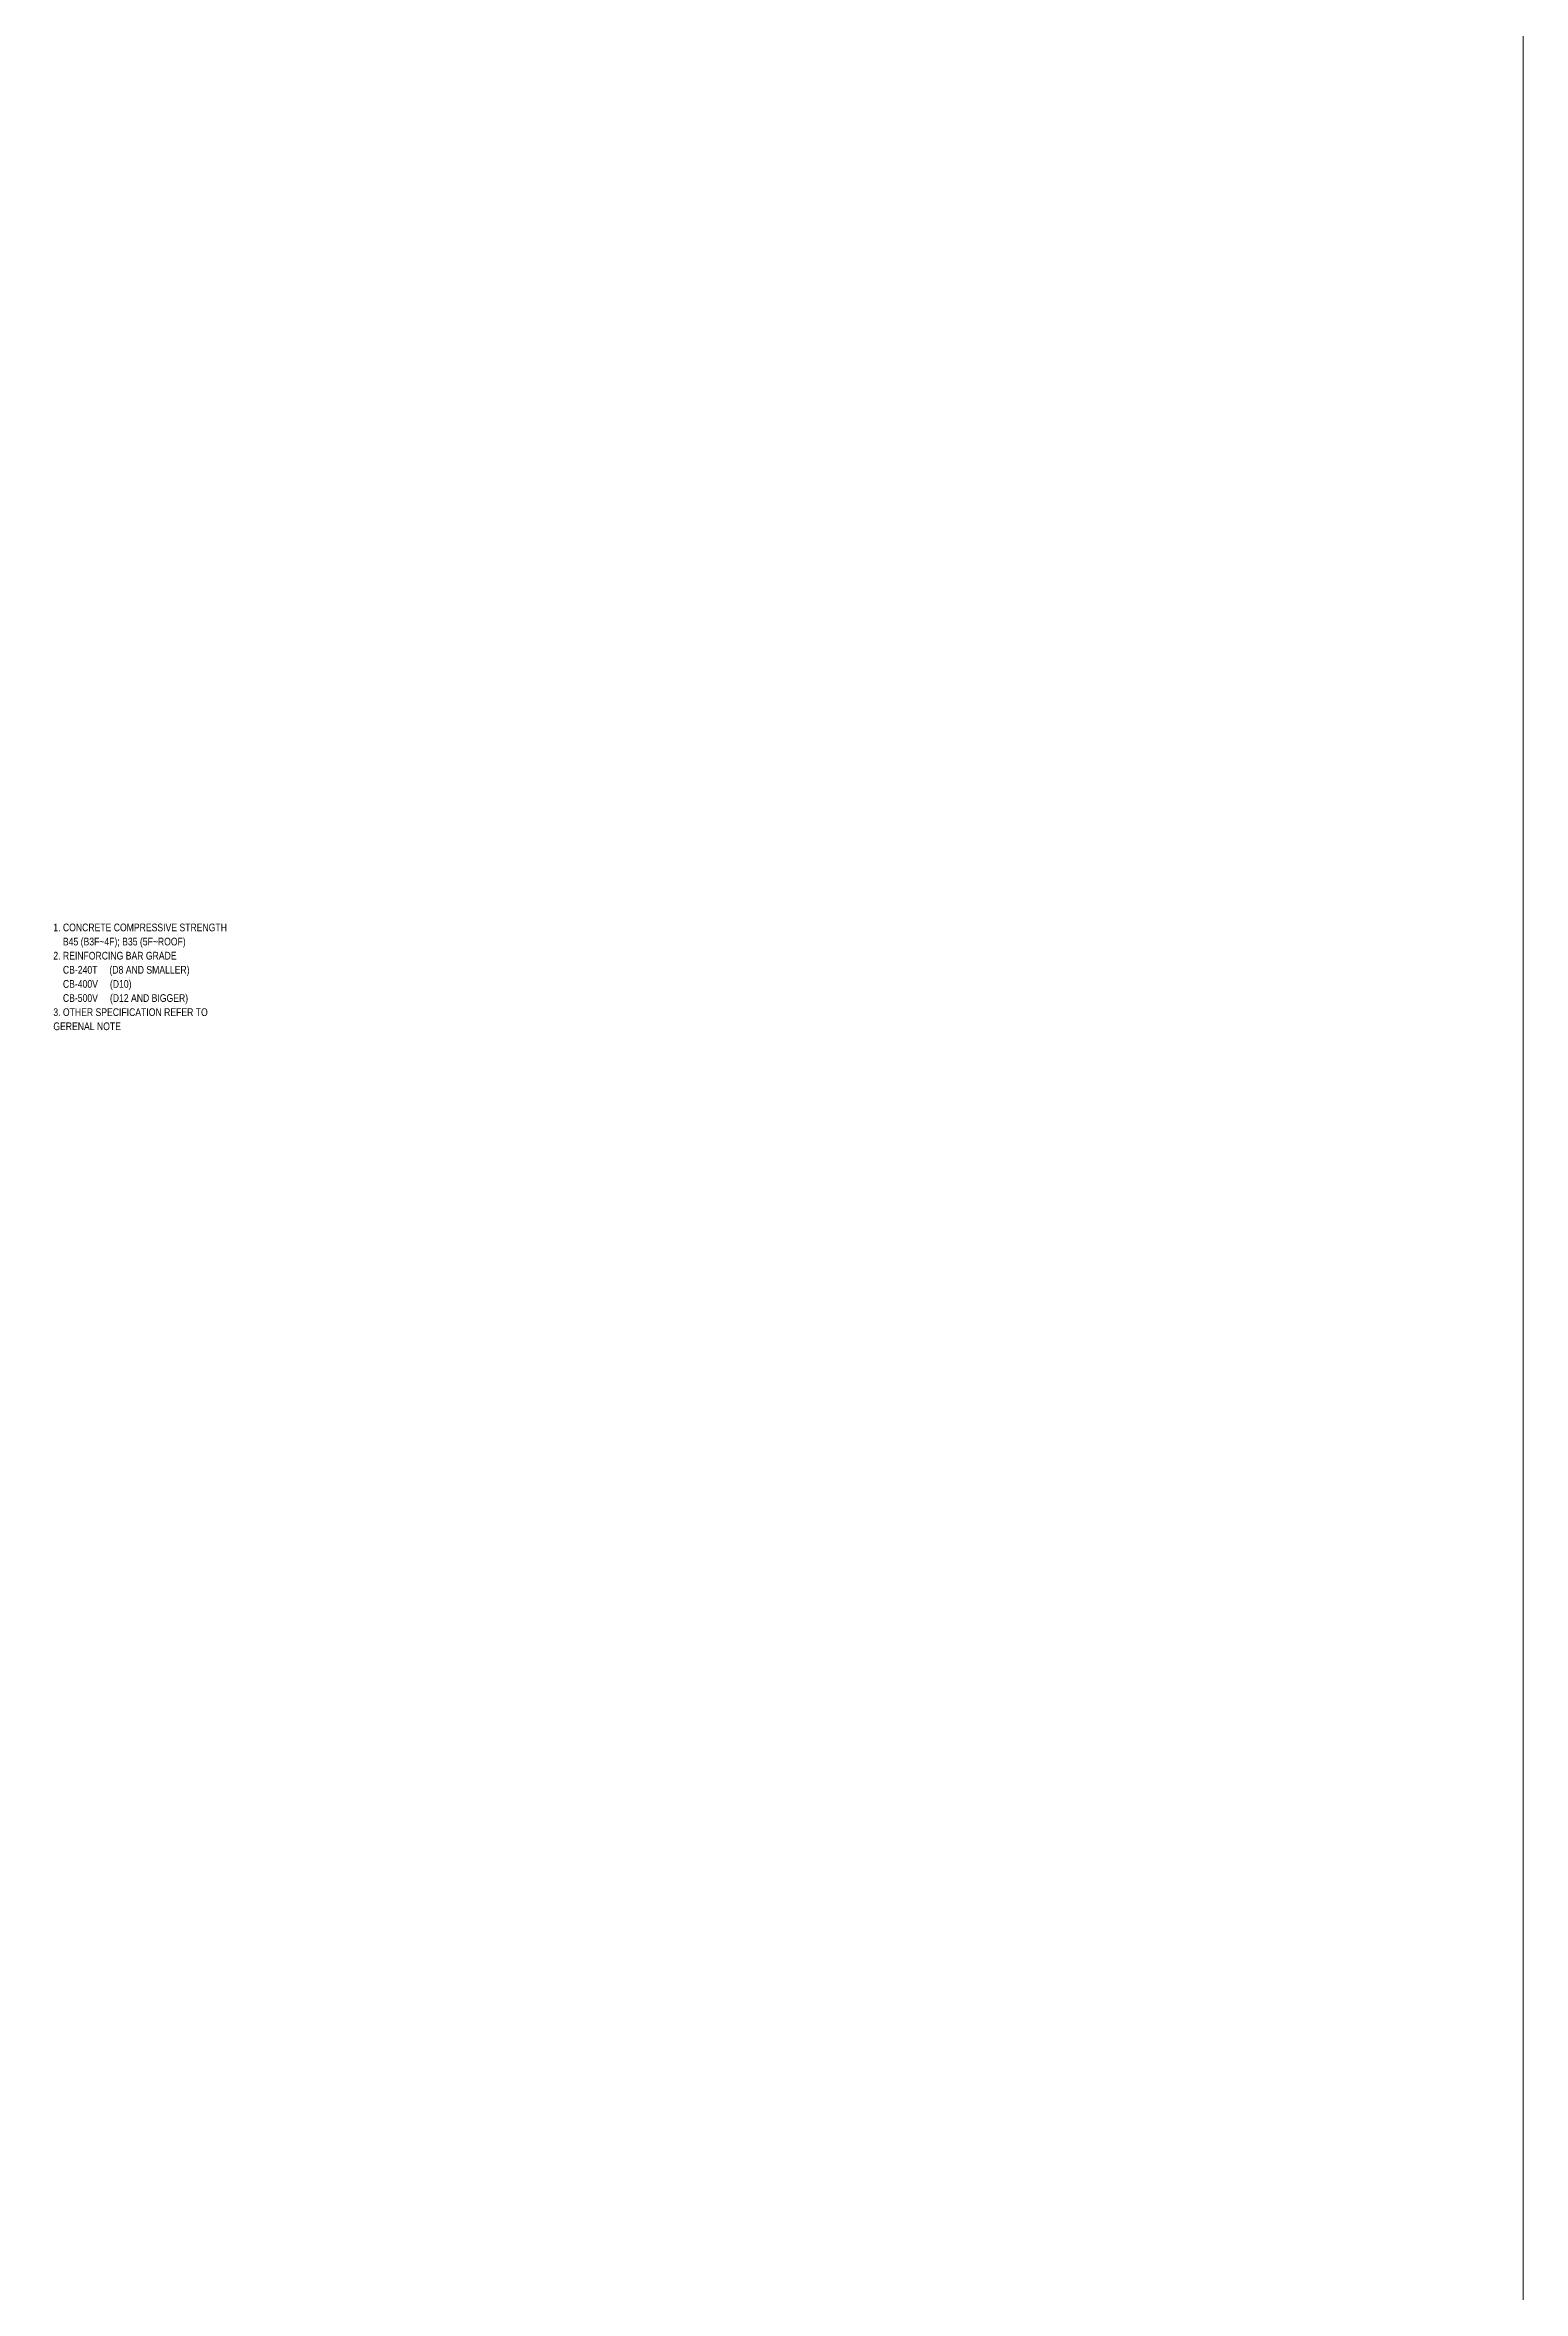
# Model space of a CAD drawing. Header units: millimetres. Extents: x 49323 to 538172, y -39336 to 181761.
# Drawn here: x 522670 to 538172, y 19173 to 42723 of the extents above; entities that cross this region are included whole.
import ezdxf

# ---------------------------------------------------------------- set-up
doc = ezdxf.new("R2010")
doc.units = ezdxf.units.MM
doc.layers.add('NDC_S_DIM', color=1, linetype='Continuous', lineweight=15)
doc.layers.add('TIT1', color=3, linetype='Continuous')
doc.styles.add('ARIAL', font='arial.ttf', dxfattribs={"width": 0.8})

# ---------------------------------------------------------------- blocks, each defined once
blk = doc.blocks.new('GN')
at = {"layer": 'TIT1', "insert": (0, 0), "char_height": 81, "width": 1996.3, "attachment_point": 1, "line_spacing_factor": 1.096296, "style": 'ARIAL'}
blk.add_mtext('\\A1;1. CONCRETE COMPRESSIVE STRENGTH\\P    B45 (B3F~4F); B35 (5F~ROOF)\\P2. REINFORCING BAR GRADE\\P    CB-240T     (D8 AND SMALLER)\\P    CB-400V     (D10)\\P    CB-500V     (D12 AND BIGGER)\\P3. OTHER SPECIFICATION REFER TO GERENAL NOTE ', dxfattribs=at)

msp = doc.modelspace()

# ---------------------------------------------------------------- linework, layer by layer
at = {"layer": 'NDC_S_DIM', "ltscale": 40}
msp.add_lwpolyline([(459939, 174655.9), (538171.9, 174655.9), (538171.9, -39336.1), (459939, -39336.1)], close=True, dxfattribs=at)

# ---------------------------------------------------------------- block references
at = {"layer": 'NDC_S_DIM'}
msp.add_blockref('GN', (522758.3, 33510.8), dxfattribs=at)

doc.saveas('drawing.dxf')
